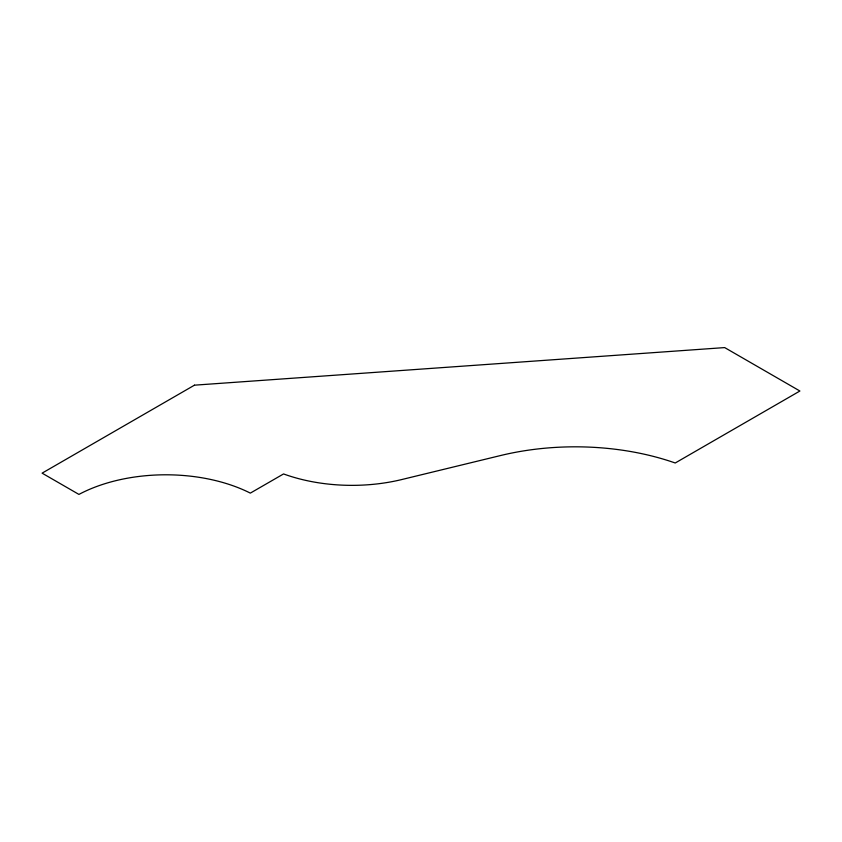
<?xml version="1.0" encoding="UTF-8"?>
<svg xmlns="http://www.w3.org/2000/svg" width="842" height="842" viewBox="0 0 842 842"><rect width="100%" height="100%" fill="white"/><g stroke="black" fill="none" stroke-linecap="round" stroke-linejoin="round"><path stroke-width="1.26" d="M194.47 385.173L42.1 473.151L78.927 494.412A128.247 74.043 0 0 1 250.327 493.117L283.554 473.941A128.247 74.043 0 0 0 401.739 479.551L500.622 455.522A192.376 111.06 0 0 1 675.231 462.995L799.9 391.014L724.678 347.588L194.47 385.173"/></g></svg>
